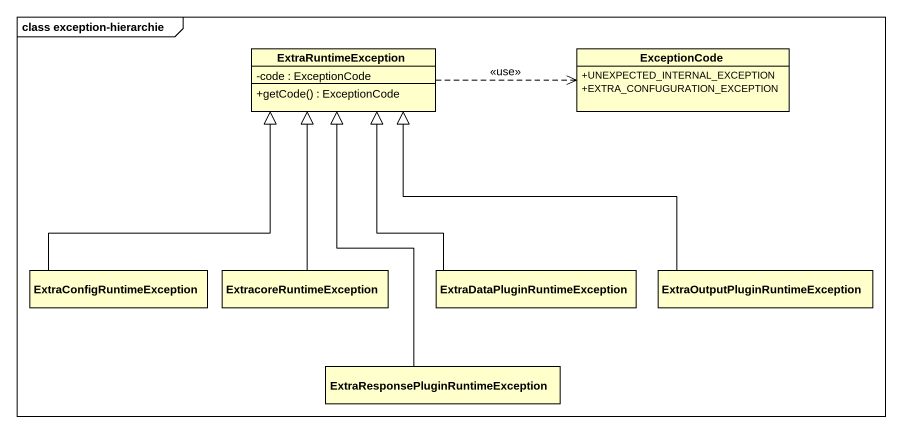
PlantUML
@startuml
mainframe class exception-hierarchie
hide circle
hide empty members
skinparam classAttributeIconSize 0
class ExtraRuntimeException {
  -code : ExceptionCode
  +getCode() : ExceptionCode
}
class ExceptionCode {
  +UNEXPECTED_INTERNAL_EXCEPTION
  +EXTRA_CONFUGURATION_EXCEPTION
}
class ExtraConfigRuntimeException
class ExtracoreRuntimeException
class "ExtraDataPluginRuntimeException" as ExtraDataPluginRuntimeExcept
class "ExtraOutputPluginRuntimeException" as ExtraOutputPluginRuntimeExce
class "ExtraResponsePluginRuntimeException" as ExtraResponsePluginRuntimeEx
ExtraRuntimeException .right.> ExceptionCode : <<use>>
ExtraConfigRuntimeException -up-|> ExtraRuntimeException
ExtracoreRuntimeException -up-|> ExtraRuntimeException
ExtraDataPluginRuntimeExcept -up-|> ExtraRuntimeException
ExtraOutputPluginRuntimeExce -left-|> ExtraRuntimeException
ExtraResponsePluginRuntimeEx -up-|> ExtraRuntimeException
@enduml
